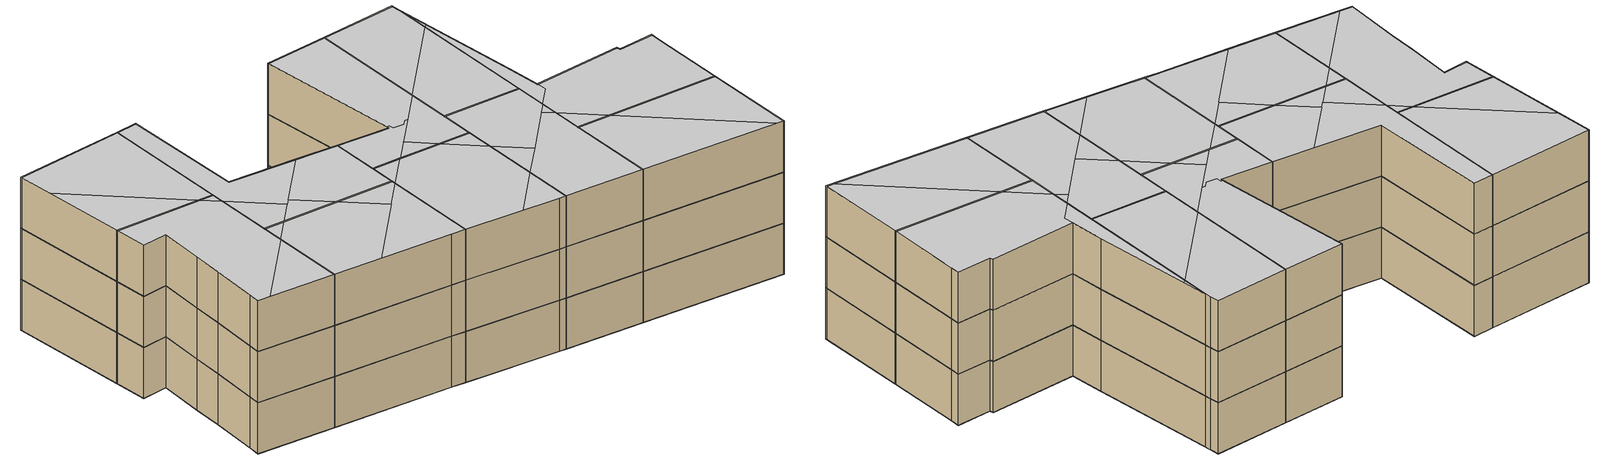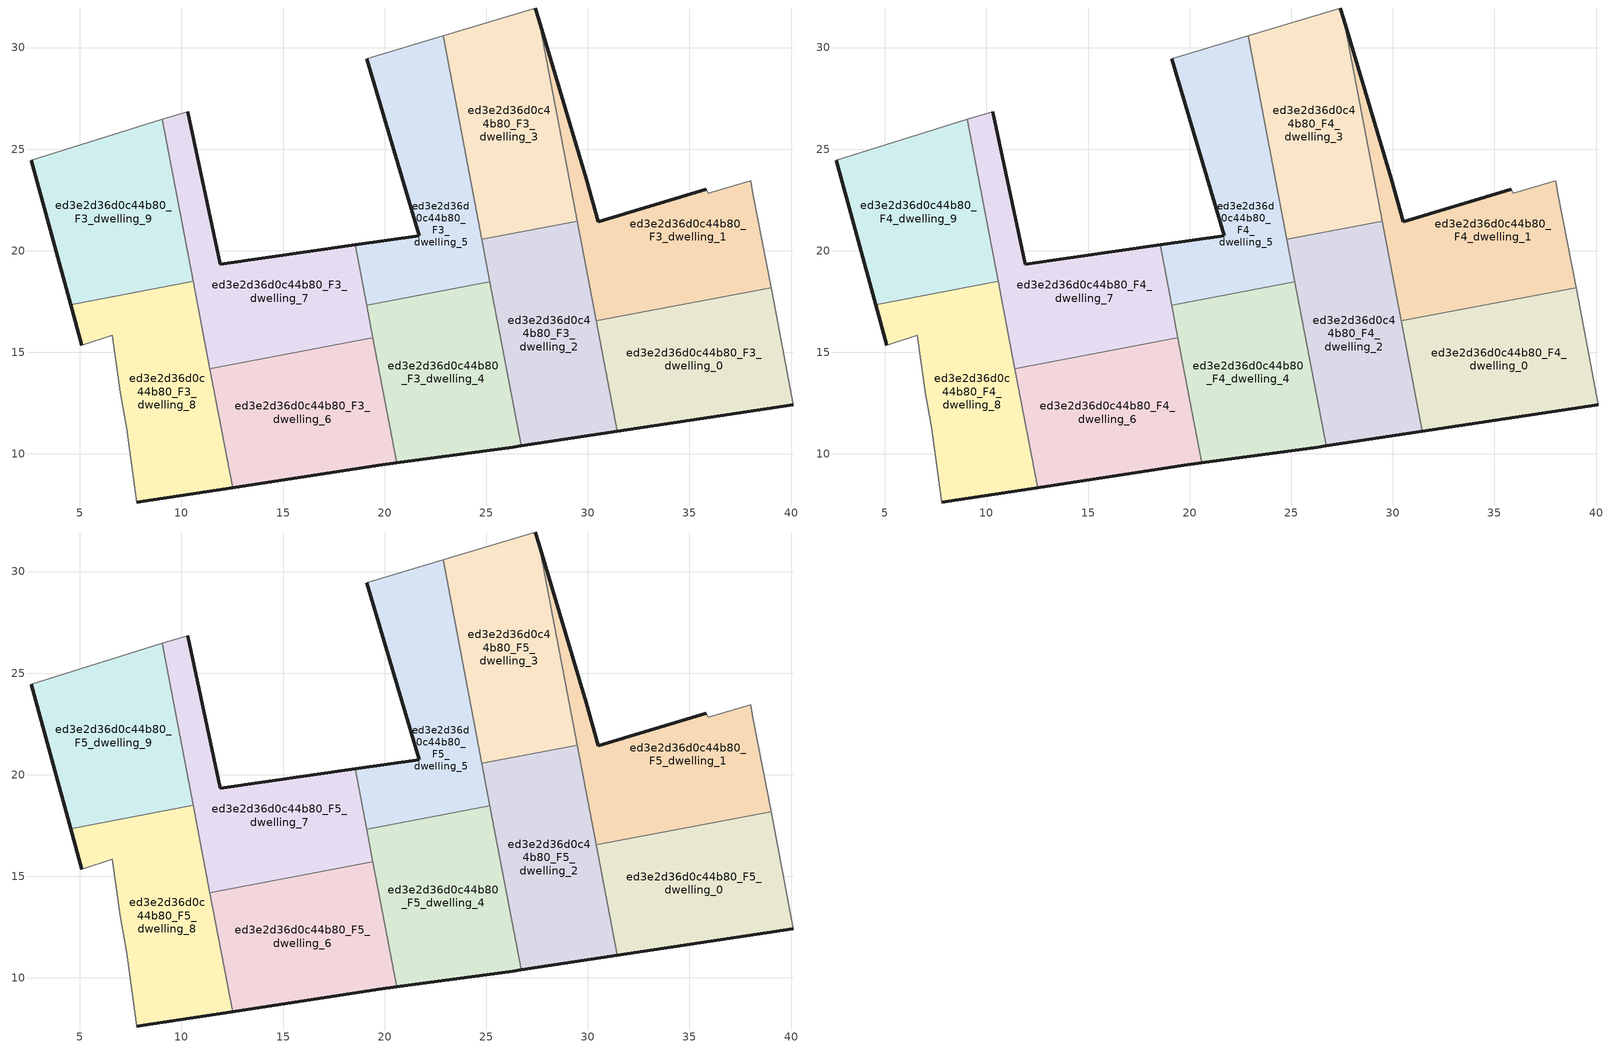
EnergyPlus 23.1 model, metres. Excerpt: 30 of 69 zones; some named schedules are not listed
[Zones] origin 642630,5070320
ed3e2d36d0c44b80_F3_dwelling_0
 floor to ed3e2d36d0c44b80_F2_dwelling_0 (EU_floor_Construction): 40.12,12.43 39.02,18.18 30.41,16.54 31.45,11.11 z9
 wall outside (EU_wall_Construction): 40.12,12.43 31.45,11.11 z9:12
 wall to ed3e2d36d0c44b80_F3_dwelling_1 (EU_wall_Construction): 30.41,16.54 39.02,18.18 z9:12
 wall adiabatic (EU_wall_Construction): 39.02,18.18 40.12,12.43 z9:12
 wall to ed3e2d36d0c44b80_F3_dwelling_2 (EU_wall_Construction): 31.45,11.11 30.41,16.54 z9:12
ed3e2d36d0c44b80_F3_dwelling_1
 floor to ed3e2d36d0c44b80_F2_dwelling_1 (EU_floor_Construction): 39.02,18.18 38.12,22.84 38.02,23.44 35.92,22.84 35.82,23.04 30.52,21.44 29.92,23.54 27.58,31.39 30.41,16.54 z9
 wall outside (EU_wall_Construction): 27.58,31.39 29.92,23.54 30.52,21.44 35.82,23.04 z9:12
 wall adiabatic (EU_wall_Construction): 35.82,23.04 35.92,22.84 38.02,23.44 38.12,22.84 39.02,18.18 z9:12
 wall to ed3e2d36d0c44b80_F3_dwelling_3 (EU_wall_Construction): 29.48,21.46 27.58,31.39 z9:12
 wall to ed3e2d36d0c44b80_F3_dwelling_2 (EU_wall_Construction): 30.41,16.54 29.48,21.46 z9:12
ed3e2d36d0c44b80_F3_dwelling_2
 floor to ed3e2d36d0c44b80_F2_dwelling_2 (EU_floor_Construction): 31.45,11.11 29.48,21.46 24.78,20.56 26.72,10.39 z9
 wall outside (EU_wall_Construction): 31.45,11.11 26.72,10.39 z9:12
 wall to ed3e2d36d0c44b80_F3_dwelling_3 (EU_wall_Construction): 24.78,20.56 29.48,21.46 z9:12
 wall to ed3e2d36d0c44b80_F3_dwelling_4 (EU_wall_Construction): 26.72,10.39 25.18,18.49 z9:12
 wall to ed3e2d36d0c44b80_F3_dwelling_5 (EU_wall_Construction): 25.18,18.49 24.78,20.56 z9:12
ed3e2d36d0c44b80_F3_dwelling_3
 floor to ed3e2d36d0c44b80_F2_dwelling_3 (EU_floor_Construction): 29.48,21.46 27.58,31.39 27.42,31.95 22.87,30.58 24.78,20.56 z9
 wall outside (EU_wall_Construction): 27.42,31.95 27.58,31.39 z9:12
 wall adiabatic (EU_wall_Construction): 22.87,30.58 27.42,31.95 z9:12
 wall to ed3e2d36d0c44b80_F3_dwelling_5 (EU_wall_Construction): 24.78,20.56 22.87,30.58 z9:12
ed3e2d36d0c44b80_F3_dwelling_4
 floor to ed3e2d36d0c44b80_F2_dwelling_4 (EU_floor_Construction): 26.72,10.39 25.18,18.49 19.11,17.33 20.59,9.55 26.31,10.33 z9
 wall outside (EU_wall_Construction): 26.72,10.39 26.31,10.33 20.59,9.55 z9:12
 wall to ed3e2d36d0c44b80_F3_dwelling_5 (EU_wall_Construction): 19.11,17.33 25.18,18.49 z9:12
 wall to ed3e2d36d0c44b80_F3_dwelling_6 (EU_wall_Construction): 20.59,9.55 19.42,15.72 z9:12
 wall to ed3e2d36d0c44b80_F3_dwelling_7 (EU_wall_Construction): 19.42,15.72 19.11,17.33 z9:12
ed3e2d36d0c44b80_F3_dwelling_5
 floor to ed3e2d36d0c44b80_F2_dwelling_5 (EU_floor_Construction): 25.18,18.49 22.87,30.58 19.11,29.45 21.71,20.74 18.55,20.29 19.11,17.33 z9
 wall outside (EU_wall_Construction): 18.55,20.29 21.71,20.74 19.11,29.45 z9:12
 wall adiabatic (EU_wall_Construction): 19.11,29.45 22.87,30.58 z9:12
 wall to ed3e2d36d0c44b80_F3_dwelling_7 (EU_wall_Construction): 19.11,17.33 18.55,20.29 z9:12
ed3e2d36d0c44b80_F3_dwelling_6
 floor to ed3e2d36d0c44b80_F2_dwelling_6 (EU_floor_Construction): 20.59,9.55 19.42,15.72 11.4,14.19 12.52,8.34 19.7,9.43 z9
 wall outside (EU_wall_Construction): 20.59,9.55 19.7,9.43 12.52,8.34 z9:12
 wall to ed3e2d36d0c44b80_F3_dwelling_7 (EU_wall_Construction): 11.4,14.19 19.42,15.72 z9:12
 wall to ed3e2d36d0c44b80_F3_dwelling_8 (EU_wall_Construction): 12.52,8.34 11.4,14.19 z9:12
ed3e2d36d0c44b80_F3_dwelling_7
 floor to ed3e2d36d0c44b80_F2_dwelling_7 (EU_floor_Construction): 19.42,15.72 18.55,20.29 11.9,19.34 10.3,26.85 9.06,26.46 11.4,14.19 z9
 wall outside (EU_wall_Construction): 10.3,26.85 11.9,19.34 18.55,20.29 z9:12
 wall adiabatic (EU_wall_Construction): 9.06,26.46 10.3,26.85 z9:12
 wall to ed3e2d36d0c44b80_F3_dwelling_9 (EU_wall_Construction): 10.58,18.49 9.06,26.46 z9:12
 wall to ed3e2d36d0c44b80_F3_dwelling_8 (EU_wall_Construction): 11.4,14.19 10.58,18.49 z9:12
ed3e2d36d0c44b80_F3_dwelling_8
 floor to ed3e2d36d0c44b80_F2_dwelling_8 (EU_floor_Construction): 12.52,8.34 10.58,18.49 4.55,17.34 5.1,15.34 6.6,15.84 7,13.04 7.3,11.24 7.7,8.34 7.8,7.63 z9
 wall outside (EU_wall_Construction): 5.1,15.34 4.55,17.34 / 12.52,8.34 7.8,7.63 z9:12
 wall adiabatic (EU_wall_Construction): 7.8,7.63 7.7,8.34 7.3,11.24 7,13.04 6.6,15.84 5.1,15.34 z9:12
 wall to ed3e2d36d0c44b80_F3_dwelling_9 (EU_wall_Construction): 4.55,17.34 10.58,18.49 z9:12
ed3e2d36d0c44b80_F3_dwelling_9
 floor to ed3e2d36d0c44b80_F2_dwelling_9 (EU_floor_Construction): 10.58,18.49 9.06,26.46 2.6,24.45 4.55,17.34 z9
 wall outside (EU_wall_Construction): 4.55,17.34 2.6,24.45 z9:12
 wall adiabatic (EU_wall_Construction): 2.6,24.45 9.06,26.46 z9:12
ed3e2d36d0c44b80_F4_dwelling_0
 floor to ed3e2d36d0c44b80_F3_dwelling_0 (EU_floor_Construction): 40.12,12.43 39.02,18.18 30.41,16.54 31.45,11.11 z12
 wall outside (EU_wall_Construction): 40.12,12.43 31.45,11.11 z12:15
 wall to ed3e2d36d0c44b80_F4_dwelling_1 (EU_wall_Construction): 30.41,16.54 39.02,18.18 z12:15
 wall adiabatic (EU_wall_Construction): 39.02,18.18 40.12,12.43 z12:15
 wall to ed3e2d36d0c44b80_F4_dwelling_2 (EU_wall_Construction): 31.45,11.11 30.41,16.54 z12:15
ed3e2d36d0c44b80_F4_dwelling_1
 floor to ed3e2d36d0c44b80_F3_dwelling_1 (EU_floor_Construction): 39.02,18.18 38.12,22.84 38.02,23.44 35.92,22.84 35.82,23.04 30.52,21.44 29.92,23.54 27.58,31.39 30.41,16.54 z12
 wall outside (EU_wall_Construction): 27.58,31.39 29.92,23.54 30.52,21.44 35.82,23.04 z12:15
 wall adiabatic (EU_wall_Construction): 35.82,23.04 35.92,22.84 38.02,23.44 38.12,22.84 39.02,18.18 z12:15
 wall to ed3e2d36d0c44b80_F4_dwelling_3 (EU_wall_Construction): 29.48,21.46 27.58,31.39 z12:15
 wall to ed3e2d36d0c44b80_F4_dwelling_2 (EU_wall_Construction): 30.41,16.54 29.48,21.46 z12:15
ed3e2d36d0c44b80_F4_dwelling_2
 floor to ed3e2d36d0c44b80_F3_dwelling_2 (EU_floor_Construction): 31.45,11.11 29.48,21.46 24.78,20.56 26.72,10.39 z12
 wall outside (EU_wall_Construction): 31.45,11.11 26.72,10.39 z12:15
 wall to ed3e2d36d0c44b80_F4_dwelling_3 (EU_wall_Construction): 24.78,20.56 29.48,21.46 z12:15
 wall to ed3e2d36d0c44b80_F4_dwelling_4 (EU_wall_Construction): 26.72,10.39 25.18,18.49 z12:15
 wall to ed3e2d36d0c44b80_F4_dwelling_5 (EU_wall_Construction): 25.18,18.49 24.78,20.56 z12:15
ed3e2d36d0c44b80_F4_dwelling_3
 floor to ed3e2d36d0c44b80_F3_dwelling_3 (EU_floor_Construction): 29.48,21.46 27.58,31.39 27.42,31.95 22.87,30.58 24.78,20.56 z12
 wall outside (EU_wall_Construction): 27.42,31.95 27.58,31.39 z12:15
 wall adiabatic (EU_wall_Construction): 22.87,30.58 27.42,31.95 z12:15
 wall to ed3e2d36d0c44b80_F4_dwelling_5 (EU_wall_Construction): 24.78,20.56 22.87,30.58 z12:15
ed3e2d36d0c44b80_F4_dwelling_4
 floor to ed3e2d36d0c44b80_F3_dwelling_4 (EU_floor_Construction): 26.72,10.39 25.18,18.49 19.11,17.33 20.59,9.55 26.31,10.33 z12
 wall outside (EU_wall_Construction): 26.72,10.39 26.31,10.33 20.59,9.55 z12:15
 wall to ed3e2d36d0c44b80_F4_dwelling_5 (EU_wall_Construction): 19.11,17.33 25.18,18.49 z12:15
 wall to ed3e2d36d0c44b80_F4_dwelling_6 (EU_wall_Construction): 20.59,9.55 19.42,15.72 z12:15
 wall to ed3e2d36d0c44b80_F4_dwelling_7 (EU_wall_Construction): 19.42,15.72 19.11,17.33 z12:15
ed3e2d36d0c44b80_F4_dwelling_5
 floor to ed3e2d36d0c44b80_F3_dwelling_5 (EU_floor_Construction): 25.18,18.49 22.87,30.58 19.11,29.45 21.71,20.74 18.55,20.29 19.11,17.33 z12
 wall outside (EU_wall_Construction): 18.55,20.29 21.71,20.74 19.11,29.45 z12:15
 wall adiabatic (EU_wall_Construction): 19.11,29.45 22.87,30.58 z12:15
 wall to ed3e2d36d0c44b80_F4_dwelling_7 (EU_wall_Construction): 19.11,17.33 18.55,20.29 z12:15
ed3e2d36d0c44b80_F4_dwelling_6
 floor to ed3e2d36d0c44b80_F3_dwelling_6 (EU_floor_Construction): 20.59,9.55 19.42,15.72 11.4,14.19 12.52,8.34 19.7,9.43 z12
 wall outside (EU_wall_Construction): 20.59,9.55 19.7,9.43 12.52,8.34 z12:15
 wall to ed3e2d36d0c44b80_F4_dwelling_7 (EU_wall_Construction): 11.4,14.19 19.42,15.72 z12:15
 wall to ed3e2d36d0c44b80_F4_dwelling_8 (EU_wall_Construction): 12.52,8.34 11.4,14.19 z12:15
ed3e2d36d0c44b80_F4_dwelling_7
 floor to ed3e2d36d0c44b80_F3_dwelling_7 (EU_floor_Construction): 19.42,15.72 18.55,20.29 11.9,19.34 10.3,26.85 9.06,26.46 11.4,14.19 z12
 wall outside (EU_wall_Construction): 10.3,26.85 11.9,19.34 18.55,20.29 z12:15
 wall adiabatic (EU_wall_Construction): 9.06,26.46 10.3,26.85 z12:15
 wall to ed3e2d36d0c44b80_F4_dwelling_9 (EU_wall_Construction): 10.58,18.49 9.06,26.46 z12:15
 wall to ed3e2d36d0c44b80_F4_dwelling_8 (EU_wall_Construction): 11.4,14.19 10.58,18.49 z12:15
ed3e2d36d0c44b80_F4_dwelling_8
 floor to ed3e2d36d0c44b80_F3_dwelling_8 (EU_floor_Construction): 12.52,8.34 10.58,18.49 4.55,17.34 5.1,15.34 6.6,15.84 7,13.04 7.3,11.24 7.7,8.34 7.8,7.63 z12
 wall outside (EU_wall_Construction): 5.1,15.34 4.55,17.34 / 12.52,8.34 7.8,7.63 z12:15
 wall adiabatic (EU_wall_Construction): 7.8,7.63 7.7,8.34 7.3,11.24 7,13.04 6.6,15.84 5.1,15.34 z12:15
 wall to ed3e2d36d0c44b80_F4_dwelling_9 (EU_wall_Construction): 4.55,17.34 10.58,18.49 z12:15
ed3e2d36d0c44b80_F4_dwelling_9
 floor to ed3e2d36d0c44b80_F3_dwelling_9 (EU_floor_Construction): 10.58,18.49 9.06,26.46 2.6,24.45 4.55,17.34 z12
 wall outside (EU_wall_Construction): 4.55,17.34 2.6,24.45 z12:15
 wall adiabatic (EU_wall_Construction): 2.6,24.45 9.06,26.46 z12:15
ed3e2d36d0c44b80_F5_dwelling_0
 floor to ed3e2d36d0c44b80_F4_dwelling_0 (EU_floor_Construction): 40.12,12.43 39.02,18.18 30.41,16.54 31.45,11.11 z15
 wall outside (EU_wall_Construction): 40.12,12.43 31.45,11.11 z15:18
 wall to ed3e2d36d0c44b80_F5_dwelling_1 (EU_wall_Construction): 30.41,16.54 39.02,18.18 z15:18
 wall adiabatic (EU_wall_Construction): 39.02,18.18 40.12,12.43 z15:18
 wall to ed3e2d36d0c44b80_F5_dwelling_2 (EU_wall_Construction): 31.45,11.11 30.41,16.54 z15:18
 ceiling adiabatic (EU_roof_Construction): 39.76,12.38 31.45,11.11 30.41,16.54 32.37,16.92 z18
 ceiling to ed3e2d36d0c44b80_F6_dwelling_7 (EU_floor_Construction): 39.02,18.18 40.12,12.43 39.76,12.38 32.37,16.92 z18
ed3e2d36d0c44b80_F5_dwelling_1
 floor to ed3e2d36d0c44b80_F4_dwelling_1 (EU_floor_Construction): 39.02,18.18 38.12,22.84 38.02,23.44 35.92,22.84 35.82,23.04 30.52,21.44 29.92,23.54 27.58,31.39 30.41,16.54 z15
 wall outside (EU_wall_Construction): 27.58,31.39 29.92,23.54 30.52,21.44 35.82,23.04 z15:18
 wall adiabatic (EU_wall_Construction): 35.82,23.04 35.92,22.84 38.02,23.44 38.12,22.84 39.02,18.18 z15:18
 wall to ed3e2d36d0c44b80_F5_dwelling_3 (EU_wall_Construction): 29.48,21.46 27.58,31.39 z15:18
 wall to ed3e2d36d0c44b80_F5_dwelling_2 (EU_wall_Construction): 30.41,16.54 29.48,21.46 z15:18
 ceiling to ed3e2d36d0c44b80_F6_dwelling_7 (EU_floor_Construction): 38.02,23.44 38.12,22.84 39.02,18.18 32.37,16.92 30.07,18.33 29.86,19.46 30.69,20.82 30.52,21.44 35.82,23.04 35.92,22.84 z18
 ceiling to ed3e2d36d0c44b80_F6_dwelling_2 (EU_floor_Construction): 27.58,31.39 28.14,29.51 27.99,29.26 z18
 ceiling to ed3e2d36d0c44b80_F6_dwelling_5 (EU_floor_Construction): 28.14,29.51 29.92,23.54 30.69,20.82 29.86,19.46 27.99,29.26 z18
 ceiling adiabatic (EU_roof_Construction): 32.37,16.92 30.41,16.54 30.07,18.33 z18
ed3e2d36d0c44b80_F5_dwelling_2
 floor to ed3e2d36d0c44b80_F4_dwelling_2 (EU_floor_Construction): 31.45,11.11 29.48,21.46 24.78,20.56 26.72,10.39 z15
 wall outside (EU_wall_Construction): 31.45,11.11 26.72,10.39 z15:18
 wall to ed3e2d36d0c44b80_F5_dwelling_3 (EU_wall_Construction): 24.78,20.56 29.48,21.46 z15:18
 wall to ed3e2d36d0c44b80_F5_dwelling_4 (EU_wall_Construction): 26.72,10.39 25.18,18.49 z15:18
 wall to ed3e2d36d0c44b80_F5_dwelling_5 (EU_wall_Construction): 25.18,18.49 24.78,20.56 z15:18
 ceiling to ed3e2d36d0c44b80_F6_dwelling_5 (EU_floor_Construction): 29.48,21.46 29.86,19.46 27.45,15.55 25.51,16.74 24.78,20.56 z18
 ceiling to ed3e2d36d0c44b80_F6_dwelling_7 (EU_floor_Construction): 29.86,19.46 30.07,18.33 29.41,18.74 z18
 ceiling to ed3e2d36d0c44b80_F6_dwelling_6 (EU_floor_Construction): 27.45,15.55 26.14,13.43 25.51,16.74 z18
 ceiling to ed3e2d36d0c44b80_F6_dwelling_8 (EU_floor_Construction): 30.07,18.33 31.45,11.11 26.72,10.39 26.14,13.43 29.41,18.74 z18
ed3e2d36d0c44b80_F5_dwelling_3
 floor to ed3e2d36d0c44b80_F4_dwelling_3 (EU_floor_Construction): 29.48,21.46 27.58,31.39 27.42,31.95 22.87,30.58 24.78,20.56 z15
 wall outside (EU_wall_Construction): 27.42,31.95 27.58,31.39 z15:18
 wall adiabatic (EU_wall_Construction): 22.87,30.58 27.42,31.95 z15:18
 wall to ed3e2d36d0c44b80_F5_dwelling_5 (EU_wall_Construction): 24.78,20.56 22.87,30.58 z15:18
 ceiling to ed3e2d36d0c44b80_F6_dwelling_5 (EU_floor_Construction): 27.99,29.26 29.48,21.46 24.78,20.56 24.28,23.23 z18
 ceiling to ed3e2d36d0c44b80_F6_dwelling_2 (EU_floor_Construction): 27.42,31.95 27.58,31.39 27.99,29.26 24.28,23.23 22.87,30.58 z18
ed3e2d36d0c44b80_F5_dwelling_4
 floor to ed3e2d36d0c44b80_F4_dwelling_4 (EU_floor_Construction): 26.72,10.39 25.18,18.49 19.11,17.33 20.59,9.55 26.31,10.33 z15
 wall outside (EU_wall_Construction): 26.72,10.39 26.31,10.33 20.59,9.55 z15:18
 wall to ed3e2d36d0c44b80_F5_dwelling_5 (EU_wall_Construction): 19.11,17.33 25.18,18.49 z15:18
 wall to ed3e2d36d0c44b80_F5_dwelling_6 (EU_wall_Construction): 20.59,9.55 19.42,15.72 z15:18
 wall to ed3e2d36d0c44b80_F5_dwelling_7 (EU_wall_Construction): 19.42,15.72 19.11,17.33 z15:18
 ceiling to ed3e2d36d0c44b80_F6_dwelling_6 (EU_floor_Construction): 25.51,16.74 26.14,13.43 24.05,10.03 20.59,9.56 19.48,15.43 20.85,17.66 23.27,18.12 z18
 ceiling to ed3e2d36d0c44b80_F6_dwelling_8 (EU_floor_Construction): 26.14,13.43 26.72,10.39 26.31,10.33 24.05,10.03 z18
 ceiling to ed3e2d36d0c44b80_F6_dwelling_3 (EU_floor_Construction): 20.85,17.66 19.48,15.43 19.11,17.33 z18
 ceiling to ed3e2d36d0c44b80_F6_dwelling_5 (EU_floor_Construction): 25.18,18.49 25.51,16.74 23.27,18.12 z18
ed3e2d36d0c44b80_F5_dwelling_5
 floor to ed3e2d36d0c44b80_F4_dwelling_5 (EU_floor_Construction): 25.18,18.49 22.87,30.58 19.11,29.45 21.71,20.74 18.55,20.29 19.11,17.33 z15
 wall outside (EU_wall_Construction): 18.55,20.29 21.71,20.74 19.11,29.45 z15:18
 wall adiabatic (EU_wall_Construction): 19.11,29.45 22.87,30.58 z15:18
 wall to ed3e2d36d0c44b80_F5_dwelling_7 (EU_wall_Construction): 19.11,17.33 18.55,20.29 z15:18
 ceiling to ed3e2d36d0c44b80_F6_dwelling_2 (EU_floor_Construction): 22.87,30.58 24.28,23.23 22.95,21.07 22.75,21.04 22.55,20.71 21.9,20.62 21.82,20.91 21.67,20.89 19.11,29.45 z18
 ceiling to ed3e2d36d0c44b80_F6_dwelling_3 (EU_floor_Construction): 22.95,21.07 20.85,17.66 19.11,17.33 18.55,20.29 21.71,20.74 21.67,20.89 21.82,20.91 21.9,20.62 22.55,20.71 22.75,21.04 z18
 ceiling to ed3e2d36d0c44b80_F6_dwelling_5 (EU_floor_Construction): 24.28,23.23 25.18,18.49 23.27,18.12 21.72,19.08 z18
 ceiling to ed3e2d36d0c44b80_F6_dwelling_6 (EU_floor_Construction): 23.27,18.12 20.85,17.66 21.72,19.08 z18
ed3e2d36d0c44b80_F5_dwelling_6
 floor to ed3e2d36d0c44b80_F4_dwelling_6 (EU_floor_Construction): 20.59,9.55 19.42,15.72 11.4,14.19 12.52,8.34 19.7,9.43 z15
 wall outside (EU_wall_Construction): 20.59,9.55 19.7,9.43 12.52,8.34 z15:18
 wall to ed3e2d36d0c44b80_F5_dwelling_7 (EU_wall_Construction): 11.4,14.19 19.42,15.72 z15:18
 wall to ed3e2d36d0c44b80_F5_dwelling_8 (EU_wall_Construction): 12.52,8.34 11.4,14.19 z15:18
 ceiling to ed3e2d36d0c44b80_F6_dwelling_4 (EU_floor_Construction): 18.33,13.57 15.38,8.78 12.52,8.34 11.66,12.82 12.65,14.43 15.91,15.05 z18
 ceiling to ed3e2d36d0c44b80_F6_dwelling_6 (EU_floor_Construction): 19.48,15.43 20.59,9.56 19.7,9.43 15.38,8.78 z18
 ceiling to ed3e2d36d0c44b80_F6_dwelling_1 (EU_floor_Construction): 12.65,14.43 11.66,12.82 11.4,14.19 z18
 ceiling to ed3e2d36d0c44b80_F6_dwelling_3 (EU_floor_Construction): 19.42,15.72 19.48,15.43 18.33,13.57 15.91,15.05 z18
ed3e2d36d0c44b80_F5_dwelling_7
 floor to ed3e2d36d0c44b80_F4_dwelling_7 (EU_floor_Construction): 19.42,15.72 18.55,20.29 11.9,19.34 10.3,26.85 9.06,26.46 11.4,14.19 z15
 wall outside (EU_wall_Construction): 10.3,26.85 11.9,19.34 18.55,20.29 z15:18
 wall adiabatic (EU_wall_Construction): 9.06,26.46 10.3,26.85 z15:18
 wall to ed3e2d36d0c44b80_F5_dwelling_9 (EU_wall_Construction): 10.58,18.49 9.06,26.46 z15:18
 wall to ed3e2d36d0c44b80_F5_dwelling_8 (EU_wall_Construction): 11.4,14.19 10.58,18.49 z15:18
 ceiling to ed3e2d36d0c44b80_F6_dwelling_3 (EU_floor_Construction): 18.55,20.29 19.42,15.72 15.91,15.05 13.83,16.34 16.04,19.93 z18
 ceiling to ed3e2d36d0c44b80_F6_dwelling_0 (EU_floor_Construction): 10.3,26.85 11.9,19.34 16.04,19.93 13.56,15.91 10.75,17.64 9.06,26.46 z18
 ceiling to ed3e2d36d0c44b80_F6_dwelling_4 (EU_floor_Construction): 15.91,15.05 12.65,14.43 13.83,16.34 z18
 ceiling to ed3e2d36d0c44b80_F6_dwelling_1 (EU_floor_Construction): 13.56,15.91 12.65,14.43 11.4,14.19 10.75,17.64 z18
ed3e2d36d0c44b80_F5_dwelling_8
 floor to ed3e2d36d0c44b80_F4_dwelling_8 (EU_floor_Construction): 12.52,8.34 10.58,18.49 4.55,17.34 5.1,15.34 6.6,15.84 7,13.04 7.3,11.24 7.7,8.34 7.8,7.63 z15
 wall outside (EU_wall_Construction): 5.1,15.34 4.55,17.34 / 12.52,8.34 7.8,7.63 z15:18
 wall adiabatic (EU_wall_Construction): 7.8,7.63 7.7,8.34 7.3,11.24 7,13.04 6.6,15.84 5.1,15.34 z15:18
 wall to ed3e2d36d0c44b80_F5_dwelling_9 (EU_wall_Construction): 4.55,17.34 10.58,18.49 z15:18
 ceiling to ed3e2d36d0c44b80_F6_dwelling_1 (EU_floor_Construction): 10.75,17.64 11.66,12.82 8.54,7.75 7.8,7.63 7.7,8.34 7.3,11.24 7,13.04 6.6,15.84 5.1,15.34 4.55,17.34 9.65,18.31 z18
 ceiling to ed3e2d36d0c44b80_F6_dwelling_4 (EU_floor_Construction): 11.66,12.82 12.52,8.34 12.51,8.34 8.54,7.75 z18
 ceiling to ed3e2d36d0c44b80_F6_dwelling_0 (EU_floor_Construction): 10.58,18.49 10.75,17.64 9.65,18.31 z18
ed3e2d36d0c44b80_F5_dwelling_9
 floor to ed3e2d36d0c44b80_F4_dwelling_9 (EU_floor_Construction): 10.58,18.49 9.06,26.46 2.6,24.45 4.55,17.34 z15
 wall outside (EU_wall_Construction): 4.55,17.34 2.6,24.45 z15:18
 wall adiabatic (EU_wall_Construction): 2.6,24.45 9.06,26.46 z15:18
 ceiling to ed3e2d36d0c44b80_F6_dwelling_0 (EU_floor_Construction): 9.06,26.46 10.58,18.49 9.65,18.31 3.19,22.28 2.6,24.45 z18
 ceiling to ed3e2d36d0c44b80_F6_dwelling_1 (EU_floor_Construction): 9.65,18.31 4.55,17.34 3.19,22.28 z18
[Building]
EU S2 Campaign: North Axis=0; Terrain=City; Solar Distribution=FullExterior
[Site:Location]
Lyon-Bron: Latitude=45.75; Longitude=5; Time Zone=1; Elevation=198
[SizingPeriod:WeatherFileDays]
AnnualSizingPeriod: Begin Month=1; Begin Day of Month=1; End Month=12; End Day of Month=31; Day of Week for Start Day=Monday; Use Weather File Daylight Saving Period=No; Use Weather File Rain and Snow Indicators=No
[MATERIAL]
EU_InternalMass_Material: Roughness=MediumRough; Thickness=0.1; Conductivity=1; Density=1800; Specific Heat=900; Thermal Absorptance=0.9; Solar Absorptance=0.7; Visible Absorptance=0.7
[MATERIAL:NOMASS] Roughness=MediumRough; Thermal Absorptance=0.9; Solar Absorptance=0.7; Visible Absorptance=0.7
Name | Thermal Resistance
EU_wall_NoMass | 1.97775
EU_roof_NoMass | 1.81626
EU_floor_NoMass | 1.84812
[CONSTRUCTION]
EU_wall_Construction: EU_wall_NoMass
EU_roof_Construction: EU_roof_NoMass
EU_floor_Construction: EU_floor_NoMass
EU_InternalMass_Construction: EU_InternalMass_Material
[ZONE] Type=1; Multiplier=1; Ceiling Height=autocalculate; Floor Area=autocalculate; Part of Total Floor Area=Yes
Name | Volume
ed3e2d36d0c44b80_F3_dwelling_0; ed3e2d36d0c44b80_F4_dwelling_0; ed3e2d36d0c44b80_F5_dwelling_0 | 149.678
ed3e2d36d0c44b80_F3_dwelling_1; ed3e2d36d0c44b80_F4_dwelling_1; ed3e2d36d0c44b80_F5_dwelling_1; ed3e2d36d0c44b80_F3_dwelling_3; ed3e2d36d0c44b80_F4_dwelling_3; ed3e2d36d0c44b80_F5_dwelling_3 | 149.651
ed3e2d36d0c44b80_F3_dwelling_2; ed3e2d36d0c44b80_F4_dwelling_2; ed3e2d36d0c44b80_F5_dwelling_2 | 149.654
ed3e2d36d0c44b80_F3_dwelling_4; ed3e2d36d0c44b80_F4_dwelling_4; ed3e2d36d0c44b80_F5_dwelling_4 | 149.695
ed3e2d36d0c44b80_F3_dwelling_5; ed3e2d36d0c44b80_F4_dwelling_5; ed3e2d36d0c44b80_F5_dwelling_5 | 149.674
ed3e2d36d0c44b80_F3_dwelling_6; ed3e2d36d0c44b80_F4_dwelling_6; ed3e2d36d0c44b80_F5_dwelling_6 | 149.658
ed3e2d36d0c44b80_F3_dwelling_7; ed3e2d36d0c44b80_F4_dwelling_7; ed3e2d36d0c44b80_F5_dwelling_7 | 149.681
ed3e2d36d0c44b80_F3_dwelling_8; ed3e2d36d0c44b80_F4_dwelling_8; ed3e2d36d0c44b80_F5_dwelling_8 | 149.673
ed3e2d36d0c44b80_F3_dwelling_9; ed3e2d36d0c44b80_F4_dwelling_9; ed3e2d36d0c44b80_F5_dwelling_9 | 149.668
[INTERNALMASS] Construction=EU_InternalMass_Construction
Name | Zone or ZoneList | Surface Area
ed3e2d36d0c44b80_F3_dwelling_0_EU_InternalMass | ed3e2d36d0c44b80_F3_dwelling_0 | 49.8918
ed3e2d36d0c44b80_F3_dwelling_1_EU_InternalMass | ed3e2d36d0c44b80_F3_dwelling_1 | 49.885
ed3e2d36d0c44b80_F3_dwelling_2_EU_InternalMass | ed3e2d36d0c44b80_F3_dwelling_2 | 49.8845
ed3e2d36d0c44b80_F3_dwelling_3_EU_InternalMass | ed3e2d36d0c44b80_F3_dwelling_3 | 49.8824
ed3e2d36d0c44b80_F3_dwelling_4_EU_InternalMass | ed3e2d36d0c44b80_F3_dwelling_4 | 49.8972
ed3e2d36d0c44b80_F3_dwelling_5_EU_InternalMass | ed3e2d36d0c44b80_F3_dwelling_5 | 49.8906
ed3e2d36d0c44b80_F3_dwelling_6_EU_InternalMass | ed3e2d36d0c44b80_F3_dwelling_6 | 49.8862
ed3e2d36d0c44b80_F3_dwelling_7_EU_InternalMass | ed3e2d36d0c44b80_F3_dwelling_7 | 49.8934
ed3e2d36d0c44b80_F3_dwelling_8_EU_InternalMass | ed3e2d36d0c44b80_F3_dwelling_8 | 49.8909
ed3e2d36d0c44b80_F3_dwelling_9_EU_InternalMass | ed3e2d36d0c44b80_F3_dwelling_9 | 49.8883
ed3e2d36d0c44b80_F4_dwelling_0_EU_InternalMass | ed3e2d36d0c44b80_F4_dwelling_0 | 49.8918
ed3e2d36d0c44b80_F4_dwelling_1_EU_InternalMass | ed3e2d36d0c44b80_F4_dwelling_1 | 49.885
ed3e2d36d0c44b80_F4_dwelling_2_EU_InternalMass | ed3e2d36d0c44b80_F4_dwelling_2 | 49.8845
ed3e2d36d0c44b80_F4_dwelling_3_EU_InternalMass | ed3e2d36d0c44b80_F4_dwelling_3 | 49.8824
ed3e2d36d0c44b80_F4_dwelling_4_EU_InternalMass | ed3e2d36d0c44b80_F4_dwelling_4 | 49.8972
ed3e2d36d0c44b80_F4_dwelling_5_EU_InternalMass | ed3e2d36d0c44b80_F4_dwelling_5 | 49.8906
ed3e2d36d0c44b80_F4_dwelling_6_EU_InternalMass | ed3e2d36d0c44b80_F4_dwelling_6 | 49.8862
ed3e2d36d0c44b80_F4_dwelling_7_EU_InternalMass | ed3e2d36d0c44b80_F4_dwelling_7 | 49.8934
ed3e2d36d0c44b80_F4_dwelling_8_EU_InternalMass | ed3e2d36d0c44b80_F4_dwelling_8 | 49.8909
ed3e2d36d0c44b80_F4_dwelling_9_EU_InternalMass | ed3e2d36d0c44b80_F4_dwelling_9 | 49.8883
ed3e2d36d0c44b80_F5_dwelling_0_EU_InternalMass | ed3e2d36d0c44b80_F5_dwelling_0 | 49.8918
ed3e2d36d0c44b80_F5_dwelling_1_EU_InternalMass | ed3e2d36d0c44b80_F5_dwelling_1 | 49.885
ed3e2d36d0c44b80_F5_dwelling_2_EU_InternalMass | ed3e2d36d0c44b80_F5_dwelling_2 | 49.8845
ed3e2d36d0c44b80_F5_dwelling_3_EU_InternalMass | ed3e2d36d0c44b80_F5_dwelling_3 | 49.8824
ed3e2d36d0c44b80_F5_dwelling_4_EU_InternalMass | ed3e2d36d0c44b80_F5_dwelling_4 | 49.8972
ed3e2d36d0c44b80_F5_dwelling_5_EU_InternalMass | ed3e2d36d0c44b80_F5_dwelling_5 | 49.8906
ed3e2d36d0c44b80_F5_dwelling_6_EU_InternalMass | ed3e2d36d0c44b80_F5_dwelling_6 | 49.8862
ed3e2d36d0c44b80_F5_dwelling_7_EU_InternalMass | ed3e2d36d0c44b80_F5_dwelling_7 | 49.8934
ed3e2d36d0c44b80_F5_dwelling_8_EU_InternalMass | ed3e2d36d0c44b80_F5_dwelling_8 | 49.8909
ed3e2d36d0c44b80_F5_dwelling_9_EU_InternalMass | ed3e2d36d0c44b80_F5_dwelling_9 | 49.8883
[OTHEREQUIPMENT] Fuel Type=Electricity; Design Level Calculation Method=Watts/Area; Power per Zone Floor Area=1; Fraction Latent=0; Fraction Radiant=0; Fraction Lost=0; Carbon Dioxide Generation Rate=0; EndUse Subcategory=EU_Step8_InternalGains
Name | Zone or ZoneList or Space or SpaceList | Schedule
EU_Step8_InternalGain_ed3e2d36d0c44b80_F3_dwelling_0_f000 | ed3e2d36d0c44b80_F3_dwelling_0 | EU_Step8_GainSchedule_ed3e2d36d0c44b80_F3_dwelling_0_f000
EU_Step8_InternalGain_ed3e2d36d0c44b80_F3_dwelling_1_f000 | ed3e2d36d0c44b80_F3_dwelling_1 | EU_Step8_GainSchedule_ed3e2d36d0c44b80_F3_dwelling_1_f000
EU_Step8_InternalGain_ed3e2d36d0c44b80_F3_dwelling_2_f000 | ed3e2d36d0c44b80_F3_dwelling_2 | EU_Step8_GainSchedule_ed3e2d36d0c44b80_F3_dwelling_2_f000
EU_Step8_InternalGain_ed3e2d36d0c44b80_F3_dwelling_3_f000 | ed3e2d36d0c44b80_F3_dwelling_3 | EU_Step8_GainSchedule_ed3e2d36d0c44b80_F3_dwelling_3_f000
EU_Step8_InternalGain_ed3e2d36d0c44b80_F3_dwelling_4_f000 | ed3e2d36d0c44b80_F3_dwelling_4 | EU_Step8_GainSchedule_ed3e2d36d0c44b80_F3_dwelling_4_f000
EU_Step8_InternalGain_ed3e2d36d0c44b80_F3_dwelling_5_f000 | ed3e2d36d0c44b80_F3_dwelling_5 | EU_Step8_GainSchedule_ed3e2d36d0c44b80_F3_dwelling_5_f000
EU_Step8_InternalGain_ed3e2d36d0c44b80_F3_dwelling_6_f000 | ed3e2d36d0c44b80_F3_dwelling_6 | EU_Step8_GainSchedule_ed3e2d36d0c44b80_F3_dwelling_6_f000
EU_Step8_InternalGain_ed3e2d36d0c44b80_F3_dwelling_7_f000 | ed3e2d36d0c44b80_F3_dwelling_7 | EU_Step8_GainSchedule_ed3e2d36d0c44b80_F3_dwelling_7_f000
EU_Step8_InternalGain_ed3e2d36d0c44b80_F3_dwelling_8_f000 | ed3e2d36d0c44b80_F3_dwelling_8 | EU_Step8_GainSchedule_ed3e2d36d0c44b80_F3_dwelling_8_f000
EU_Step8_InternalGain_ed3e2d36d0c44b80_F3_dwelling_9_f000 | ed3e2d36d0c44b80_F3_dwelling_9 | EU_Step8_GainSchedule_ed3e2d36d0c44b80_F3_dwelling_9_f000
EU_Step8_InternalGain_ed3e2d36d0c44b80_F4_dwelling_0_f000 | ed3e2d36d0c44b80_F4_dwelling_0 | EU_Step8_GainSchedule_ed3e2d36d0c44b80_F4_dwelling_0_f000
EU_Step8_InternalGain_ed3e2d36d0c44b80_F4_dwelling_1_f000 | ed3e2d36d0c44b80_F4_dwelling_1 | EU_Step8_GainSchedule_ed3e2d36d0c44b80_F4_dwelling_1_f000
EU_Step8_InternalGain_ed3e2d36d0c44b80_F4_dwelling_2_f000 | ed3e2d36d0c44b80_F4_dwelling_2 | EU_Step8_GainSchedule_ed3e2d36d0c44b80_F4_dwelling_2_f000
EU_Step8_InternalGain_ed3e2d36d0c44b80_F4_dwelling_3_f000 | ed3e2d36d0c44b80_F4_dwelling_3 | EU_Step8_GainSchedule_ed3e2d36d0c44b80_F4_dwelling_3_f000
EU_Step8_InternalGain_ed3e2d36d0c44b80_F4_dwelling_4_f000 | ed3e2d36d0c44b80_F4_dwelling_4 | EU_Step8_GainSchedule_ed3e2d36d0c44b80_F4_dwelling_4_f000
EU_Step8_InternalGain_ed3e2d36d0c44b80_F4_dwelling_5_f000 | ed3e2d36d0c44b80_F4_dwelling_5 | EU_Step8_GainSchedule_ed3e2d36d0c44b80_F4_dwelling_5_f000
EU_Step8_InternalGain_ed3e2d36d0c44b80_F4_dwelling_6_f000 | ed3e2d36d0c44b80_F4_dwelling_6 | EU_Step8_GainSchedule_ed3e2d36d0c44b80_F4_dwelling_6_f000
EU_Step8_InternalGain_ed3e2d36d0c44b80_F4_dwelling_7_f000 | ed3e2d36d0c44b80_F4_dwelling_7 | EU_Step8_GainSchedule_ed3e2d36d0c44b80_F4_dwelling_7_f000
EU_Step8_InternalGain_ed3e2d36d0c44b80_F4_dwelling_8_f000 | ed3e2d36d0c44b80_F4_dwelling_8 | EU_Step8_GainSchedule_ed3e2d36d0c44b80_F4_dwelling_8_f000
EU_Step8_InternalGain_ed3e2d36d0c44b80_F4_dwelling_9_f000 | ed3e2d36d0c44b80_F4_dwelling_9 | EU_Step8_GainSchedule_ed3e2d36d0c44b80_F4_dwelling_9_f000
EU_Step8_InternalGain_ed3e2d36d0c44b80_F5_dwelling_0_f000 | ed3e2d36d0c44b80_F5_dwelling_0 | EU_Step8_GainSchedule_ed3e2d36d0c44b80_F5_dwelling_0_f000
EU_Step8_InternalGain_ed3e2d36d0c44b80_F5_dwelling_1_f000 | ed3e2d36d0c44b80_F5_dwelling_1 | EU_Step8_GainSchedule_ed3e2d36d0c44b80_F5_dwelling_1_f000
EU_Step8_InternalGain_ed3e2d36d0c44b80_F5_dwelling_2_f000 | ed3e2d36d0c44b80_F5_dwelling_2 | EU_Step8_GainSchedule_ed3e2d36d0c44b80_F5_dwelling_2_f000
EU_Step8_InternalGain_ed3e2d36d0c44b80_F5_dwelling_3_f000 | ed3e2d36d0c44b80_F5_dwelling_3 | EU_Step8_GainSchedule_ed3e2d36d0c44b80_F5_dwelling_3_f000
EU_Step8_InternalGain_ed3e2d36d0c44b80_F5_dwelling_4_f000 | ed3e2d36d0c44b80_F5_dwelling_4 | EU_Step8_GainSchedule_ed3e2d36d0c44b80_F5_dwelling_4_f000
EU_Step8_InternalGain_ed3e2d36d0c44b80_F5_dwelling_5_f000 | ed3e2d36d0c44b80_F5_dwelling_5 | EU_Step8_GainSchedule_ed3e2d36d0c44b80_F5_dwelling_5_f000
EU_Step8_InternalGain_ed3e2d36d0c44b80_F5_dwelling_6_f000 | ed3e2d36d0c44b80_F5_dwelling_6 | EU_Step8_GainSchedule_ed3e2d36d0c44b80_F5_dwelling_6_f000
EU_Step8_InternalGain_ed3e2d36d0c44b80_F5_dwelling_7_f000 | ed3e2d36d0c44b80_F5_dwelling_7 | EU_Step8_GainSchedule_ed3e2d36d0c44b80_F5_dwelling_7_f000
EU_Step8_InternalGain_ed3e2d36d0c44b80_F5_dwelling_8_f000 | ed3e2d36d0c44b80_F5_dwelling_8 | EU_Step8_GainSchedule_ed3e2d36d0c44b80_F5_dwelling_8_f000
EU_Step8_InternalGain_ed3e2d36d0c44b80_F5_dwelling_9_f000 | ed3e2d36d0c44b80_F5_dwelling_9 | EU_Step8_GainSchedule_ed3e2d36d0c44b80_F5_dwelling_9_f000
[ZONEVENTILATION:DESIGNFLOWRATE] Schedule=EU_AlwaysOn; Design Flow Rate Calculation Method=AirChanges/Hour; Air Changes per Hour=0.759424; Ventilation Type=Natural; Fan Pressure Rise=0; Fan Total Efficiency=1; Constant Term Coefficient=1; Temperature Term Coefficient=0; Velocity Term Coefficient=0; Velocity Squared Term Coefficient=0; Minimum Indoor Temperature=-100; Maximum Indoor Temperature=100; Delta Temperature=-100; Minimum Outdoor Temperature=-100; Maximum Outdoor Temperature=100; Maximum Wind Speed=40
Name | Zone or ZoneList or Space or SpaceList
EU_ConstantAir_ed3e2d36d0c44b80_F3_dwelling_0 | ed3e2d36d0c44b80_F3_dwelling_0
EU_ConstantAir_ed3e2d36d0c44b80_F3_dwelling_1 | ed3e2d36d0c44b80_F3_dwelling_1
EU_ConstantAir_ed3e2d36d0c44b80_F3_dwelling_2 | ed3e2d36d0c44b80_F3_dwelling_2
EU_ConstantAir_ed3e2d36d0c44b80_F3_dwelling_3 | ed3e2d36d0c44b80_F3_dwelling_3
EU_ConstantAir_ed3e2d36d0c44b80_F3_dwelling_4 | ed3e2d36d0c44b80_F3_dwelling_4
EU_ConstantAir_ed3e2d36d0c44b80_F3_dwelling_5 | ed3e2d36d0c44b80_F3_dwelling_5
EU_ConstantAir_ed3e2d36d0c44b80_F3_dwelling_6 | ed3e2d36d0c44b80_F3_dwelling_6
EU_ConstantAir_ed3e2d36d0c44b80_F3_dwelling_7 | ed3e2d36d0c44b80_F3_dwelling_7
EU_ConstantAir_ed3e2d36d0c44b80_F3_dwelling_8 | ed3e2d36d0c44b80_F3_dwelling_8
EU_ConstantAir_ed3e2d36d0c44b80_F3_dwelling_9 | ed3e2d36d0c44b80_F3_dwelling_9
EU_ConstantAir_ed3e2d36d0c44b80_F4_dwelling_0 | ed3e2d36d0c44b80_F4_dwelling_0
EU_ConstantAir_ed3e2d36d0c44b80_F4_dwelling_1 | ed3e2d36d0c44b80_F4_dwelling_1
EU_ConstantAir_ed3e2d36d0c44b80_F4_dwelling_2 | ed3e2d36d0c44b80_F4_dwelling_2
EU_ConstantAir_ed3e2d36d0c44b80_F4_dwelling_3 | ed3e2d36d0c44b80_F4_dwelling_3
EU_ConstantAir_ed3e2d36d0c44b80_F4_dwelling_4 | ed3e2d36d0c44b80_F4_dwelling_4
EU_ConstantAir_ed3e2d36d0c44b80_F4_dwelling_5 | ed3e2d36d0c44b80_F4_dwelling_5
EU_ConstantAir_ed3e2d36d0c44b80_F4_dwelling_6 | ed3e2d36d0c44b80_F4_dwelling_6
EU_ConstantAir_ed3e2d36d0c44b80_F4_dwelling_7 | ed3e2d36d0c44b80_F4_dwelling_7
EU_ConstantAir_ed3e2d36d0c44b80_F4_dwelling_8 | ed3e2d36d0c44b80_F4_dwelling_8
EU_ConstantAir_ed3e2d36d0c44b80_F4_dwelling_9 | ed3e2d36d0c44b80_F4_dwelling_9
EU_ConstantAir_ed3e2d36d0c44b80_F5_dwelling_0 | ed3e2d36d0c44b80_F5_dwelling_0
EU_ConstantAir_ed3e2d36d0c44b80_F5_dwelling_1 | ed3e2d36d0c44b80_F5_dwelling_1
EU_ConstantAir_ed3e2d36d0c44b80_F5_dwelling_2 | ed3e2d36d0c44b80_F5_dwelling_2
EU_ConstantAir_ed3e2d36d0c44b80_F5_dwelling_3 | ed3e2d36d0c44b80_F5_dwelling_3
EU_ConstantAir_ed3e2d36d0c44b80_F5_dwelling_4 | ed3e2d36d0c44b80_F5_dwelling_4
EU_ConstantAir_ed3e2d36d0c44b80_F5_dwelling_5 | ed3e2d36d0c44b80_F5_dwelling_5
EU_ConstantAir_ed3e2d36d0c44b80_F5_dwelling_6 | ed3e2d36d0c44b80_F5_dwelling_6
EU_ConstantAir_ed3e2d36d0c44b80_F5_dwelling_7 | ed3e2d36d0c44b80_F5_dwelling_7
EU_ConstantAir_ed3e2d36d0c44b80_F5_dwelling_8 | ed3e2d36d0c44b80_F5_dwelling_8
EU_ConstantAir_ed3e2d36d0c44b80_F5_dwelling_9 | ed3e2d36d0c44b80_F5_dwelling_9
[HVACTEMPLATE:ZONE:IDEALLOADSAIRSYSTEM] System Availability Schedule=EU_AlwaysOn; Maximum Heating Supply Air Temperature=50; Minimum Cooling Supply Air Temperature=13; Maximum Heating Supply Air Humidity Ratio=0.0156; Minimum Cooling Supply Air Humidity Ratio=0.0077; Heating Limit=NoLimit; Cooling Limit=NoLimit; Heating Availability Schedule=EU_AlwaysOn; Cooling Availability Schedule=EU_CoolingOff; Dehumidification Control Type=ConstantSensibleHeatRatio; Cooling Sensible Heat Ratio=0.7; Dehumidification Setpoint=60; Humidification Control Type=None; Humidification Setpoint=30; Outdoor Air Method=None; Outdoor Air Flow Rate per Person=0.00944; Outdoor Air Flow Rate per Zone Floor Area=0; Outdoor Air Flow Rate per Zone=0; Demand Controlled Ventilation Type=None; Outdoor Air Economizer Type=NoEconomizer; Heat Recovery Type=None; Sensible Heat Recovery Effectiveness=0.7; Latent Heat Recovery Effectiveness=0.65
Name | Template Thermostat
ed3e2d36d0c44b80_F3_dwelling_0 | EU_HeatOnly_ed3e2d36d0c44b80_F3_dwelling_0
ed3e2d36d0c44b80_F3_dwelling_1 | EU_HeatOnly_ed3e2d36d0c44b80_F3_dwelling_1
ed3e2d36d0c44b80_F3_dwelling_2 | EU_HeatOnly_ed3e2d36d0c44b80_F3_dwelling_2
ed3e2d36d0c44b80_F3_dwelling_3 | EU_HeatOnly_ed3e2d36d0c44b80_F3_dwelling_3
ed3e2d36d0c44b80_F3_dwelling_4 | EU_HeatOnly_ed3e2d36d0c44b80_F3_dwelling_4
ed3e2d36d0c44b80_F3_dwelling_5 | EU_HeatOnly_ed3e2d36d0c44b80_F3_dwelling_5
ed3e2d36d0c44b80_F3_dwelling_6 | EU_HeatOnly_ed3e2d36d0c44b80_F3_dwelling_6
ed3e2d36d0c44b80_F3_dwelling_7 | EU_HeatOnly_ed3e2d36d0c44b80_F3_dwelling_7
ed3e2d36d0c44b80_F3_dwelling_8 | EU_HeatOnly_ed3e2d36d0c44b80_F3_dwelling_8
ed3e2d36d0c44b80_F3_dwelling_9 | EU_HeatOnly_ed3e2d36d0c44b80_F3_dwelling_9
ed3e2d36d0c44b80_F4_dwelling_0 | EU_HeatOnly_ed3e2d36d0c44b80_F4_dwelling_0
ed3e2d36d0c44b80_F4_dwelling_1 | EU_HeatOnly_ed3e2d36d0c44b80_F4_dwelling_1
ed3e2d36d0c44b80_F4_dwelling_2 | EU_HeatOnly_ed3e2d36d0c44b80_F4_dwelling_2
ed3e2d36d0c44b80_F4_dwelling_3 | EU_HeatOnly_ed3e2d36d0c44b80_F4_dwelling_3
ed3e2d36d0c44b80_F4_dwelling_4 | EU_HeatOnly_ed3e2d36d0c44b80_F4_dwelling_4
ed3e2d36d0c44b80_F4_dwelling_5 | EU_HeatOnly_ed3e2d36d0c44b80_F4_dwelling_5
ed3e2d36d0c44b80_F4_dwelling_6 | EU_HeatOnly_ed3e2d36d0c44b80_F4_dwelling_6
ed3e2d36d0c44b80_F4_dwelling_7 | EU_HeatOnly_ed3e2d36d0c44b80_F4_dwelling_7
ed3e2d36d0c44b80_F4_dwelling_8 | EU_HeatOnly_ed3e2d36d0c44b80_F4_dwelling_8
ed3e2d36d0c44b80_F4_dwelling_9 | EU_HeatOnly_ed3e2d36d0c44b80_F4_dwelling_9
ed3e2d36d0c44b80_F5_dwelling_0 | EU_HeatOnly_ed3e2d36d0c44b80_F5_dwelling_0
ed3e2d36d0c44b80_F5_dwelling_1 | EU_HeatOnly_ed3e2d36d0c44b80_F5_dwelling_1
ed3e2d36d0c44b80_F5_dwelling_2 | EU_HeatOnly_ed3e2d36d0c44b80_F5_dwelling_2
ed3e2d36d0c44b80_F5_dwelling_3 | EU_HeatOnly_ed3e2d36d0c44b80_F5_dwelling_3
ed3e2d36d0c44b80_F5_dwelling_4 | EU_HeatOnly_ed3e2d36d0c44b80_F5_dwelling_4
ed3e2d36d0c44b80_F5_dwelling_5 | EU_HeatOnly_ed3e2d36d0c44b80_F5_dwelling_5
ed3e2d36d0c44b80_F5_dwelling_6 | EU_HeatOnly_ed3e2d36d0c44b80_F5_dwelling_6
ed3e2d36d0c44b80_F5_dwelling_7 | EU_HeatOnly_ed3e2d36d0c44b80_F5_dwelling_7
ed3e2d36d0c44b80_F5_dwelling_8 | EU_HeatOnly_ed3e2d36d0c44b80_F5_dwelling_8
ed3e2d36d0c44b80_F5_dwelling_9 | EU_HeatOnly_ed3e2d36d0c44b80_F5_dwelling_9
[SIZING:ZONE] Zone Cooling Design Supply Air Temperature Input Method=SupplyAirTemperature; Zone Cooling Design Supply Air Temperature=13; Zone Heating Design Supply Air Temperature Input Method=SupplyAirTemperature; Zone Heating Design Supply Air Temperature=50; Zone Cooling Design Supply Air Humidity Ratio=0.008; Zone Heating Design Supply Air Humidity Ratio=0.008; Cooling Design Air Flow Method=DesignDay; Cooling Design Air Flow Rate=0; Cooling Minimum Air Flow per Zone Floor Area=0.000762; Cooling Minimum Air Flow=0; Cooling Minimum Air Flow Fraction=0.2; Heating Design Air Flow Method=DesignDay; Heating Design Air Flow Rate=0; Heating Maximum Air Flow per Zone Floor Area=0.002032; Heating Maximum Air Flow=0.141576; Heating Maximum Air Flow Fraction=0.3; Account for Dedicated Outdoor Air System=No; Dedicated Outdoor Air System Control Strategy=NeutralSupplyAir; Dedicated Outdoor Air Low Setpoint Temperature for Design=autosize; Dedicated Outdoor Air High Setpoint Temperature for Design=autosize; Zone Load Sizing Method=Sensible Load Only No Latent Load; Zone Latent Cooling Design Supply Air Humidity Ratio Input Method=HumidityRatioDifference; Zone Cooling Design Supply Air Humidity Ratio Difference=0.005; Zone Latent Heating Design Supply Air Humidity Ratio Input Method=HumidityRatioDifference; Zone Humidification Design Supply Air Humidity Ratio Difference=0.005
ed3e2d36d0c44b80_F3_dwelling_0; ed3e2d36d0c44b80_F3_dwelling_1; ed3e2d36d0c44b80_F3_dwelling_2; ed3e2d36d0c44b80_F3_dwelling_3; ed3e2d36d0c44b80_F3_dwelling_4; ed3e2d36d0c44b80_F3_dwelling_5; ed3e2d36d0c44b80_F3_dwelling_6; ed3e2d36d0c44b80_F3_dwelling_7; ed3e2d36d0c44b80_F3_dwelling_8; ed3e2d36d0c44b80_F3_dwelling_9; ed3e2d36d0c44b80_F4_dwelling_0; ed3e2d36d0c44b80_F4_dwelling_1; ed3e2d36d0c44b80_F4_dwelling_2; ed3e2d36d0c44b80_F4_dwelling_3; ed3e2d36d0c44b80_F4_dwelling_4; ed3e2d36d0c44b80_F4_dwelling_5; ed3e2d36d0c44b80_F4_dwelling_6; ed3e2d36d0c44b80_F4_dwelling_7; ed3e2d36d0c44b80_F4_dwelling_8; ed3e2d36d0c44b80_F4_dwelling_9; ed3e2d36d0c44b80_F5_dwelling_0; ed3e2d36d0c44b80_F5_dwelling_1; ed3e2d36d0c44b80_F5_dwelling_2; ed3e2d36d0c44b80_F5_dwelling_3; ed3e2d36d0c44b80_F5_dwelling_4; ed3e2d36d0c44b80_F5_dwelling_5; ed3e2d36d0c44b80_F5_dwelling_6; ed3e2d36d0c44b80_F5_dwelling_7; ed3e2d36d0c44b80_F5_dwelling_8; ed3e2d36d0c44b80_F5_dwelling_9
[SCHEDULE:FILE] Column Number=1; Rows to Skip at Top=0; Number of Hours of Data=8760; Column Separator=Comma; Interpolate to Timestep=No; Minutes per Item=60; Adjust Schedule for Daylight Savings=Yes
Name | File
EU_Step8_GainSchedule_ed3e2d36d0c44b80_F3_dwelling_0_f000 | ../../schedules/ed3e2d36d0c44b80/ed3e2d36d0c44b80_F3_dwelling_0_f000_gain.csv
EU_Step8_GainSchedule_ed3e2d36d0c44b80_F3_dwelling_1_f000 | ../../schedules/ed3e2d36d0c44b80/ed3e2d36d0c44b80_F3_dwelling_1_f000_gain.csv
EU_Step8_GainSchedule_ed3e2d36d0c44b80_F3_dwelling_2_f000 | ../../schedules/ed3e2d36d0c44b80/ed3e2d36d0c44b80_F3_dwelling_2_f000_gain.csv
EU_Step8_GainSchedule_ed3e2d36d0c44b80_F3_dwelling_3_f000 | ../../schedules/ed3e2d36d0c44b80/ed3e2d36d0c44b80_F3_dwelling_3_f000_gain.csv
EU_Step8_GainSchedule_ed3e2d36d0c44b80_F3_dwelling_4_f000 | ../../schedules/ed3e2d36d0c44b80/ed3e2d36d0c44b80_F3_dwelling_4_f000_gain.csv
EU_Step8_GainSchedule_ed3e2d36d0c44b80_F3_dwelling_5_f000 | ../../schedules/ed3e2d36d0c44b80/ed3e2d36d0c44b80_F3_dwelling_5_f000_gain.csv
EU_Step8_GainSchedule_ed3e2d36d0c44b80_F3_dwelling_6_f000 | ../../schedules/ed3e2d36d0c44b80/ed3e2d36d0c44b80_F3_dwelling_6_f000_gain.csv
EU_Step8_GainSchedule_ed3e2d36d0c44b80_F3_dwelling_7_f000 | ../../schedules/ed3e2d36d0c44b80/ed3e2d36d0c44b80_F3_dwelling_7_f000_gain.csv
EU_Step8_GainSchedule_ed3e2d36d0c44b80_F3_dwelling_8_f000 | ../../schedules/ed3e2d36d0c44b80/ed3e2d36d0c44b80_F3_dwelling_8_f000_gain.csv
EU_Step8_GainSchedule_ed3e2d36d0c44b80_F3_dwelling_9_f000 | ../../schedules/ed3e2d36d0c44b80/ed3e2d36d0c44b80_F3_dwelling_9_f000_gain.csv
EU_Step8_GainSchedule_ed3e2d36d0c44b80_F4_dwelling_0_f000 | ../../schedules/ed3e2d36d0c44b80/ed3e2d36d0c44b80_F4_dwelling_0_f000_gain.csv
EU_Step8_GainSchedule_ed3e2d36d0c44b80_F4_dwelling_1_f000 | ../../schedules/ed3e2d36d0c44b80/ed3e2d36d0c44b80_F4_dwelling_1_f000_gain.csv
EU_Step8_GainSchedule_ed3e2d36d0c44b80_F4_dwelling_2_f000 | ../../schedules/ed3e2d36d0c44b80/ed3e2d36d0c44b80_F4_dwelling_2_f000_gain.csv
EU_Step8_GainSchedule_ed3e2d36d0c44b80_F4_dwelling_3_f000 | ../../schedules/ed3e2d36d0c44b80/ed3e2d36d0c44b80_F4_dwelling_3_f000_gain.csv
EU_Step8_GainSchedule_ed3e2d36d0c44b80_F4_dwelling_4_f000 | ../../schedules/ed3e2d36d0c44b80/ed3e2d36d0c44b80_F4_dwelling_4_f000_gain.csv
EU_Step8_GainSchedule_ed3e2d36d0c44b80_F4_dwelling_5_f000 | ../../schedules/ed3e2d36d0c44b80/ed3e2d36d0c44b80_F4_dwelling_5_f000_gain.csv
EU_Step8_GainSchedule_ed3e2d36d0c44b80_F4_dwelling_6_f000 | ../../schedules/ed3e2d36d0c44b80/ed3e2d36d0c44b80_F4_dwelling_6_f000_gain.csv
EU_Step8_GainSchedule_ed3e2d36d0c44b80_F4_dwelling_7_f000 | ../../schedules/ed3e2d36d0c44b80/ed3e2d36d0c44b80_F4_dwelling_7_f000_gain.csv
EU_Step8_GainSchedule_ed3e2d36d0c44b80_F4_dwelling_8_f000 | ../../schedules/ed3e2d36d0c44b80/ed3e2d36d0c44b80_F4_dwelling_8_f000_gain.csv
EU_Step8_GainSchedule_ed3e2d36d0c44b80_F4_dwelling_9_f000 | ../../schedules/ed3e2d36d0c44b80/ed3e2d36d0c44b80_F4_dwelling_9_f000_gain.csv
EU_Step8_GainSchedule_ed3e2d36d0c44b80_F5_dwelling_0_f000 | ../../schedules/ed3e2d36d0c44b80/ed3e2d36d0c44b80_F5_dwelling_0_f000_gain.csv
EU_Step8_GainSchedule_ed3e2d36d0c44b80_F5_dwelling_1_f000 | ../../schedules/ed3e2d36d0c44b80/ed3e2d36d0c44b80_F5_dwelling_1_f000_gain.csv
EU_Step8_GainSchedule_ed3e2d36d0c44b80_F5_dwelling_2_f000 | ../../schedules/ed3e2d36d0c44b80/ed3e2d36d0c44b80_F5_dwelling_2_f000_gain.csv
EU_Step8_GainSchedule_ed3e2d36d0c44b80_F5_dwelling_3_f000 | ../../schedules/ed3e2d36d0c44b80/ed3e2d36d0c44b80_F5_dwelling_3_f000_gain.csv
EU_Step8_GainSchedule_ed3e2d36d0c44b80_F5_dwelling_4_f000 | ../../schedules/ed3e2d36d0c44b80/ed3e2d36d0c44b80_F5_dwelling_4_f000_gain.csv
EU_Step8_GainSchedule_ed3e2d36d0c44b80_F5_dwelling_5_f000 | ../../schedules/ed3e2d36d0c44b80/ed3e2d36d0c44b80_F5_dwelling_5_f000_gain.csv
EU_Step8_GainSchedule_ed3e2d36d0c44b80_F5_dwelling_6_f000 | ../../schedules/ed3e2d36d0c44b80/ed3e2d36d0c44b80_F5_dwelling_6_f000_gain.csv
